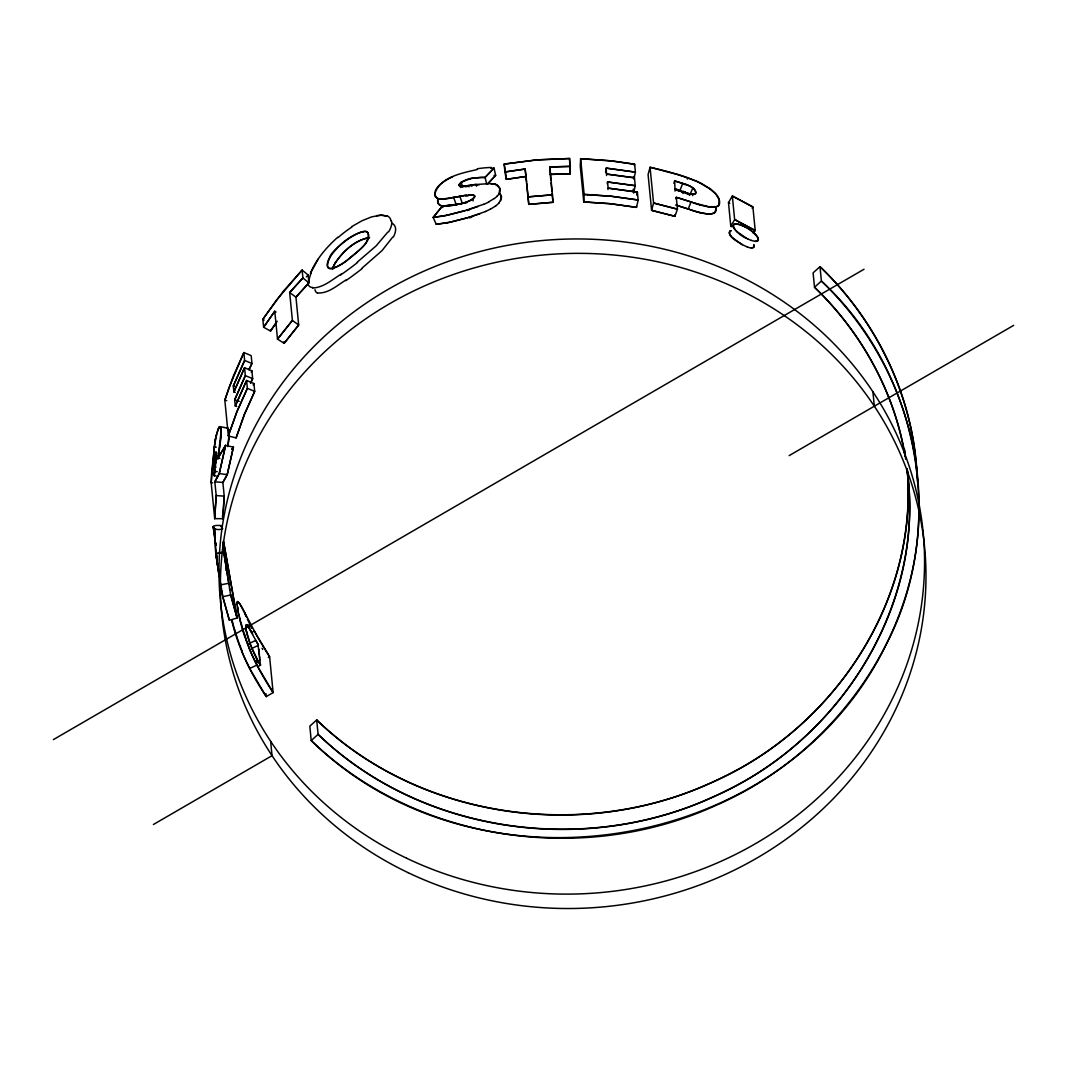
<?xml version="1.0" encoding="UTF-8"?>
<svg xmlns="http://www.w3.org/2000/svg" width="1067" height="1067" viewBox="0 0 1067 1067"><rect width="100%" height="100%" fill="white"/><g stroke="black" fill="none" stroke-linecap="round" stroke-linejoin="round"><path stroke-width="1.5" d="M221.082 429.868A33.384 3.881 -78.8 0 1 221.122 431.108L218.268 456.156M213.613 464.772L215.987 452.088L215.454 465.199M216.254 456.516L215.974 460.33M228.925 435.709L227.818 446.633M437.657 200.169L437.643 201.583A49.429 17.752 -23.2 0 0 437.79 202.503A35.905 12.897 -23.3 0 0 438.07 203.357L439.951 205.277L442.978 206.064A20.273 7.029 -21.1 0 0 444.072 206.171M222.47 528.552L221.202 525.604C206.785 524.11 214.614 532.073 222.67 528.739M216.241 555.667L217.148 561.762L216.041 550.319L216.067 554.44M213.56 465.332L214.254 475.815L216.254 475.975M214.427 474.175L214.254 475.815L214.774 471.094M437.723 199.689L438.07 203.357L439.951 205.277A19.833 7.069 -22.2 0 0 440.804 205.611A18.886 6.695 -21.9 0 0 441.791 205.878A18.579 6.482 -21.3 0 0 443.058 205.998M216.281 452.835A11.59 1.054 -82.5 0 0 216.161 452.261A12.057 1.08 -82.9 0 0 215.987 452.088A11.083 0.987 -83.3 0 0 215.761 452.328L213.387 466.973L216.054 467.173M214.48 473.628L214.934 469.667M215.254 466.879L215.494 464.785M215.361 466.039L214.894 470.04M213.187 526.524L214.92 539.022L213.187 526.524L214.6 528.899L215.787 553.546L220.309 553.146M605.616 172.614L606.189 168.133L635.412 172.12L633.998 178.562M606.59 175.495L606.189 168.133L635.412 172.12L634.638 164.238L607.763 160.49L580.635 158.69L580.248 166.172L583.756 201.943L610.271 203.704L636.532 207.371L638.146 200.009L637.372 192.127L608.15 188.139L607.536 181.977L635.225 185.685L633.638 193.047L633.251 189.112M607.31 183.844L607.536 181.977L635.225 185.685L634.452 177.802L606.763 174.094L634.452 177.802L634.145 179.189M607.963 189.539L608.15 188.139L637.372 192.127L636.732 195.074M214.414 446.006L211.186 482.844L214.694 518.629L222.763 518.695L224.217 496.155L222.87 482.431L227.218 474.655L233.406 447.14L225.59 445.379L217.961 458.116L219.949 458.397M214.827 443.379L211.559 473.841L211.186 482.844L212.706 482.871M214.494 445.419L216.841 433.549L219.162 427.36A27.969 3.241 -80.9 0 1 219.522 426.853M218.375 455.489L217.961 458.116L225.59 445.379L219.255 473.548L214.84 481.831L216.188 495.555L214.694 518.629L216.188 495.555L224.217 496.155L222.763 518.695L222.47 515.721M222.523 549.332L224.017 549.105L226.818 570.058L225.831 570.231M225.59 445.379L219.255 473.548L214.84 481.831L222.87 482.431L227.218 474.655L233.406 447.14L231.819 449.367M223.99 549.225L226.818 570.058L224.017 549.105L224.523 553.039M634.332 165.612L634.638 164.238L614.512 161.25L580.635 158.69L584.142 194.461L583.756 201.943L610.271 203.704L636.532 207.371L636.439 206.384M226.764 400.658L224.83 400.165L228.845 388.028L243.863 352.563L244.636 360.446L251.959 363.5L248.984 369.662L251.959 363.5L251.185 355.618L243.863 352.563L233.366 376.037L224.83 400.165L228.338 435.95L236.1 437.91L244.436 414.329L254.693 391.389L253.919 383.506L246.61 380.452L235.274 406.007L236.701 406.474M236.1 437.91L244.436 414.329L254.693 391.389L247.371 388.335L246.61 380.452L235.274 406.007L234.673 399.845L245.343 375.637L244.57 367.742L251.892 370.769L252.666 378.652L250.572 383.04L252.666 378.652L245.343 375.637L234.673 399.845L239.221 401.325M673.837 183.284L674.677 180.897L676.691 181.483M675.078 191.14L674.677 180.897C681.466 183.911 693.99 184.178 695.764 192.994A12.311 4.108 22.9 0 1 695.404 193.701L691.043 194.154L678.025 190.526M675.811 198.649L676.291 197.315L679.079 198.129M333.424 266.537L332.531 269.311L334.144 264.963A24.968 7.816 -43.6 0 1 335.011 263.309M247.677 626.036A19.193 2.081 66.8 0 0 247.077 625.382A22.18 2.427 67.1 0 0 246.624 625.062A25.795 2.841 67.7 0 0 246.29 625.035L246.237 630.424A30.956 3.454 68.4 0 0 246.49 631.811M682.933 193.527L683.44 192.193L681.48 191.58M687.375 179.083L687.908 177.762L701.246 183.337L709.142 188.192L716.01 194.221A26.488 8.749 26.4 0 1 717.424 195.888A28.396 9.203 26.9 0 1 718.318 197.408A32.864 10.617 27.1 0 1 718.985 198.835M677.398 205.544L688.202 208.999L691.056 201.956L694.857 203.21M692.616 195.648L693.163 194.327M690.056 194.514L692.803 187.925A9.31 3.228 22.1 0 0 690.536 186.552A12.497 4.481 21.8 0 0 688.015 185.405A18.352 6.962 21.5 0 0 685.254 184.298M500.69 200.689L501.49 196.355L499.809 193.234L501.517 197.915L498.836 203.263M497.235 195.941C502.837 191.66 499.383 183.271 492.487 183.871A25.781 10.31 -14.9 0 0 490.727 183.577L475.095 184.538M251.185 372.223L251.892 370.769M499.143 193.354L499.863 188.352L496.528 184.924M253.172 385.04L253.919 383.506M334.144 264.963C341.773 252.145 354.271 240.262 369.355 237.648M329.663 257.787C317.379 286.97 363.714 249.078 366.394 241.902C378.745 214.094 330.223 248.784 329.663 257.787A24.848 7.802 -43.6 0 0 328.676 259.508A25.835 7.976 -43.9 0 0 327.916 261.122C323.088 276.193 343.907 263.909 348.309 259.308C354.297 253.146 374.49 241.649 367.021 231.832A26.195 8.669 -37.4 0 0 365.954 231.632A25.968 8.656 -37.9 0 0 364.754 231.566A25.848 8.709 -38.4 0 0 363.434 231.672M732.069 226.858L730.788 226.231L728.481 202.623L732.335 195.995L752.902 206.945L755.209 230.539L753.329 233.34M730.788 226.231L734.643 219.589L732.335 195.995L752.902 206.945L752.088 208.145M459.717 186.018A5.695 2.094 -19 0 1 459.29 185.671L461.197 182.35A9.35 3.561 -17.6 0 1 462.424 181.577A10.243 3.975 -17.4 0 1 463.798 180.856A12.604 5.095 -17.1 0 1 466.839 179.589A17.619 7.322 -17.1 0 1 470.094 178.682L480.23 177.322A33.931 14.351 -17.3 0 1 482.391 177.309A40.719 17.272 -17.3 0 1 485.072 177.442L491.233 171M392.723 237.087L381.986 250.652L362.14 268.044M387.828 232.072L376.037 245.984L357.338 262.095M318.099 259.161L310.43 273.325C316.192 259.188 326.449 247.357 337.705 237.274M277.207 321.22L270.511 331.077L263.629 327.262L262.855 319.38L265.016 316.112L283.742 290.811L302.134 270.058L308.11 274.993L308.883 282.875L295.946 297.146L298.68 325.035L284.142 343.307L277.513 339.119L274.779 311.231L276.02 312.017M275.846 323.168L270.511 331.077L270.418 330.09M330.797 255.973C338.813 244.943 349.923 234.887 363.46 231.632M232.006 449.127L233.406 447.14M436.776 223.63L436.23 224.323L433.162 217.441L438.87 210.372M463.371 211.119L447.993 215.027L433.162 217.441L441.178 207.572M439.444 209.679L442.325 206.184L460.41 203.797M441.751 206.878L442.325 206.184L442.858 207.491M219.162 427.36L219.509 426.933A30.036 3.428 -80.4 0 1 219.855 426.693L224.083 427.467M245.25 613.658C228.498 579.034 242.569 632.704 245.517 638.586C252.052 657.819 261.989 675.691 273.125 692.603L266.243 696.604C250.758 673.437 238.301 648.056 231.872 620.834M487.432 184.124L488.526 182.95M489.073 182.364L493.447 177.722M487.979 183.551L495.648 175.428L494.048 168.106L490.767 168.173M306.336 276.873L308.11 274.993M473.321 178.029L485.058 177.442L487.299 175.081M494.008 177.149L495.648 175.428L494.061 175.441M487.859 174.495L494.048 168.106L491.794 170.413M445.392 206.238A39.252 12.217 -18.5 0 0 448.94 205.971A35.958 10.91 -18.1 0 0 452.781 205.438C460.144 203.397 470.507 203.25 474.762 196.235L473.081 194.941L468.68 194.914M495.902 205.824L490.42 209.212M341.2 274.099C332.29 279.554 323.514 287.623 312.604 288.023M346.362 279.781C337.492 285.009 328.556 293.732 317.606 292.958M494.234 198.515L488.606 201.943M219.509 426.933L219.855 426.707A31.957 3.641 -80.1 0 1 220.162 426.733L221.122 431.148M351.79 226.577L362.046 220.736L371.489 216.921L380.612 215.174L387.254 216.201L382.746 215.187L376.624 215.641M459.05 184.738A6.255 2.294 -18.5 0 1 459.717 183.577A10.096 3.828 -17.7 0 1 461.117 182.337L470.094 178.722M53.35 739.631L864.03 269.244M268.324 657.579L269.618 656.832L257.881 637.653L244.836 612.871M153.381 824.524L272.032 755.676L270.618 741.272M789.153 455.622L1013.65 325.368M731.175 230.619C724.786 235.127 738.351 242.089 742.352 244.676L733.282 238.434M227.404 428.4L227.738 428.2A32.41 3.681 -80.1 0 1 227.818 428.187M751.301 240.382C767.987 245.53 750.648 228.191 745.326 226.991C723.746 217.215 736.203 235.127 747.727 238.821M251.305 648.763L258.481 645.215L256.467 641.587M258.641 666.115L260.441 665.221L257.974 644.321M730.135 230.859L729.068 232.646L730.628 235.7M477.069 169.546C462.078 173.107 438.924 177.109 434.669 194.661A48.295 17.352 -23.3 0 0 434.803 195.581A35.091 12.604 -23.3 0 0 435.096 196.435C440.858 202.49 450.861 197.048 457.93 196.688M256.854 661.833L258.214 661.193L260.441 665.221L260.321 663.981M249.038 643.588L255.813 640.373L257.801 644.015M452.715 176.695C445.446 180.003 429.321 189.126 437.003 198.342A19.646 6.989 -22.1 0 0 437.897 198.662M252.932 631.731L254.293 631.09L269.618 656.832L273.125 692.603L256.88 665.114L249.611 668.476L266.243 696.604L265.95 693.617M733.963 224.217L732.869 225.991L734.456 229.058M485.565 211.533L468.44 217.455M483.631 204.29L466.119 210.306M480.097 213.693L471.681 216.481M478.056 206.478L469.44 209.305M464.025 210.933L467.226 209.972M466.066 218.148L469.52 217.135M465.012 210.639L447.02 215.227M467.359 217.775L451.688 221.843L436.23 224.323L444.846 223.136M465.745 218.242L449.767 222.243M220.215 581.675L222.776 596.72L229.365 620.26L237.101 618.02L223.67 542.356M221.082 552.413L223.75 552.132L230.659 594.999L222.776 596.72L229.365 620.26M441.285 199.156L454.822 197.288M221.149 553.066L223.83 552.826L223.75 552.132L228.778 583.276L220.856 584.849L220.442 582.875M442.978 206.064L457.743 204.29M455.596 197.142L460.984 196.128M458.116 204.224L462.651 203.384M223.617 550.212L225.11 549.932L223.416 540.836M458.33 196.621L464.572 195.501M461.171 203.65L462.304 203.45L459.89 196.328M461.371 196.061L466.426 195.208M456.809 204.651L444.125 206.131M219.375 571.405L218.642 570.285M463.385 203.25L466.893 202.637M441.978 216.174L433.162 217.441M464.959 195.434L471.854 194.781M469.053 185.445L462.411 186.285M469.987 185.298L470.92 185.151M471.841 185.018L472.774 184.871M476.189 185.098L479.256 184.738M473.708 184.738L474.628 184.604M214.6 528.899L215.787 553.546L216.228 552.933M218.242 552.719L220.242 552.506M464.252 186.125L460.451 186.218A6.069 2.214 -18.4 0 1 459.744 186.005L459.303 185.671A8.869 3.241 -19 0 1 459.077 184.724M690.442 209.746L699.819 212.533A27.475 7.616 22.4 0 0 702.646 213.24A26.195 7.496 22.8 0 0 705.154 213.667A26.435 7.776 23.3 0 0 707.448 213.92L711.329 213.827A26.182 8.243 25.4 0 0 712.943 213.573A26.395 8.403 26 0 0 714.156 213.067A28.195 9.043 26.8 0 0 715.05 212.36L716.037 208.185M214.734 471.427L217.241 471.654M213.867 462.585L215.867 462.758M747.113 246.837C749.074 247.944 755.369 249.251 753.916 245.037M755.249 241.449C766.573 238.621 741.578 223.123 736.377 223.977M750.955 247.851L753.782 247.397L753.782 244.69M214.28 446.9L216.281 447.126M707.354 213.853L699.819 212.533M215.494 452.968L216.988 453.142M216.108 458.837L218.095 459.077M490.66 183.644L493.994 184.151M219.255 473.548L227.218 474.655M223.95 427.44L228.045 428.24M677.532 190.379L675.544 189.806L680.986 191.433M675.584 204.997L676.491 205.264M677.198 181.643L680.199 182.55M675.104 188.926L677.558 189.673M676.665 205.344L689.695 209.492M679.999 198.409L692.59 202.463M459.744 186.005L460.891 187.552M676.091 189.219L689.869 194.954M680.706 182.71L682.707 183.337L679.999 190.433L678.052 189.819M710.369 189.099L696.991 181.27L678.572 174.775A353.11 327.422 -5.6 0 0 669.156 172.027A352.643 326.982 -5.6 0 0 659.646 169.533A351.977 326.355 -5.6 0 0 650.056 167.279L648.082 174.575L651.59 210.359L674.931 216.308L677.452 209.159L676.291 197.315L691.056 201.956M691.909 210.226L688.202 208.999M236.354 386.988L233.313 386.001L244.636 360.446L233.313 386.001L233.9 391.949L235.327 392.416M693.35 202.717L708.288 206.678L716.317 206.718A26.168 8.336 26.1 0 0 717.624 206.264A27.795 8.909 26.8 0 0 718.558 205.571L719.371 200.156L716.01 194.221A26.568 8.976 25.8 0 0 714.53 192.553A28.235 9.83 25.2 0 0 712.676 190.846A31.57 11.404 24.5 0 0 710.569 189.086M728.481 202.623L729.761 203.263M746.447 238.168L737.177 231.819M264.149 320.1L262.855 319.38L276.433 300.107L302.134 270.058L302.908 277.94L308.883 282.875L295.946 297.146L289.664 292.531L302.908 277.94L289.664 292.531L292.398 320.433L277.513 339.119L292.398 320.433L298.68 325.035L284.142 343.307L283.969 341.56M222.283 528.365L221.202 525.604L221.483 527.205M260.441 665.221L260.015 664.474M259.734 663.967L259.041 662.7M258.761 662.194L252.426 649.336A22.607 4.001 66.5 0 1 251.305 646.829A21.42 3.521 66.6 0 1 250.345 644.348L246.237 630.424A34.678 3.801 68.6 0 1 245.984 629.05A39.572 4.281 68.8 0 1 245.823 627.876M256.307 641.28L249.305 628.543L246.29 625.035A29.623 3.254 68.3 0 0 246.077 625.302M252.426 649.336L250.425 644.401M453.662 197.528L456.223 204.597M461.197 182.35L462.825 187.258M225.11 549.932L237.101 618.02L230.539 594.266M237.101 618.02L230.659 594.999M469.013 186.858L468.6 185.511L476.029 184.404L476.536 186.218M718.958 198.822L719.571 201.41A67.528 21.58 27.8 0 1 719.571 202.57A47.615 15.271 27.4 0 1 719.505 203.69A37.105 11.91 27.2 0 1 719.158 204.691A31.25 10.03 27.1 0 1 718.544 205.558L716.317 206.718A26.168 8.229 25.4 0 1 714.81 207.051A27.782 8.603 24.7 0 1 712.916 207.145A28.649 8.629 23.9 0 1 710.769 207.051A27.062 7.962 23.3 0 1 708.408 206.785A27.022 7.709 22.8 0 1 705.821 206.318M473.041 194.954A7.562 2.788 -16.4 0 1 473.908 195.234A7.322 2.708 -16.3 0 1 474.522 195.661A7.336 2.708 -16.1 0 1 474.775 196.235A8.803 3.241 -16.2 0 1 474.668 196.888A8.789 3.228 -16.6 0 1 474.268 197.608A8.483 3.094 -16.8 0 1 473.588 198.355A8.043 2.921 -16.9 0 1 472.628 199.116L473.161 200.916M485.058 177.442L486.779 184.258M505.251 169.973L504.157 164.091L536.741 159.89L569.565 158.503L570.205 173.881L550.265 174.401L549.932 166.919L570.338 166.399L549.932 166.919L552.999 202.29L528.779 204.344L525.137 169.026L504.931 171.974L506.292 179.336L526.044 176.455L525.538 172.28M218.201 567.857L217.561 564.203M905.763 459.303C895.56 393.883 862.243 332.877 814.508 287.25L813.094 272.845L819.976 266.643C875.9 319.9 912.218 394.003 916.913 471.347M217.428 563.389L218.882 571.485L218.695 570.165M215.787 553.546L219.255 576.927L215.721 552.986M222.163 593.012L222.536 595.226M221.803 590.785L221.923 591.531M228.671 429.401A34.878 4.028 -78.9 0 1 228.711 429.588L228.858 430.428A34.117 3.948 -78.9 0 1 228.871 430.708M229.578 588.41L229.818 589.878M221.216 587.077L221.443 588.557M228.778 583.276L228.885 584.009M223.803 552.653L223.083 542.303L223.83 552.826M904.736 449.821L905.189 453.062M904.976 456.129C894.506 391.856 861.149 332.357 814.508 287.25L821.39 281.048L819.976 266.643C875.7 320.18 912.205 394.19 916.74 471.641M906.843 469.107C927.09 607.15 836.808 744.606 710.982 797.863C582.835 856.134 420.131 833.06 318.099 734.363L316.686 719.958L309.817 726.16L311.217 740.565C416.077 841.996 583.289 865.697 714.997 805.812C831.446 755.783 919.14 637.519 918.994 508.839M226.818 570.058L226.097 564.816M217.841 563.936L218.255 566.95M217.775 563.549L218.135 566.204M225.911 563.509L224.857 555.654M216.894 556.934L217.068 558.268M216.628 554.853L217.228 559.401M525.484 171.814L525.137 169.026L504.931 171.974L504.157 164.091L536.741 159.89L569.565 158.503L570.205 173.881L550.265 174.401L550.812 179.976M907.15 469.04C925.369 601.348 844.264 733.669 726 790.754C595.506 857.254 424.426 836.901 318.099 734.363L311.217 740.565C477.389 903.602 785.179 854.6 886.81 643.348C948.07 524.884 918.98 370.916 821.39 281.048C882.049 339.039 919.261 421.518 918.98 505.745M872.913 391.789L874.326 406.207M674.784 214.827L674.931 216.308L651.59 210.359L653.564 203.063L650.056 167.292L678.572 174.775A353.377 327.662 -5.6 0 1 687.908 177.749M633.505 176.522L633.705 178.496M551.092 182.764L551.906 191.126M552.146 193.567L552.999 202.29L528.779 204.344L526.725 183.431M526.591 182.044L526.044 176.455L506.292 179.336L505.651 172.761M258.841 648.976L258.961 650.216M259.094 651.47L259.214 652.724M259.334 653.978L259.454 655.218M259.574 656.472L259.708 657.725M259.828 658.979L259.948 660.22M917.087 474.415L917.54 482.097M907.257 469.333C919.087 602.988 830.873 731.842 709.568 783.445C581.422 841.716 418.717 818.642 316.686 719.958C423.012 822.484 594.092 842.837 724.586 776.336C838.182 721.172 918.22 597.16 907.163 469.333M216.268 452.915L216.321 453.902M747.06 246.784A13.764 3.681 31.6 0 1 742.352 244.623M737.257 231.819A16.432 4.815 31.1 0 1 735.763 230.432A15.031 4.548 30.6 0 1 734.509 229.072M733.989 224.23A15.018 4.721 30.5 0 1 735.07 224.003A16.405 5.228 31.1 0 1 736.443 224.03M751.328 240.422A14.311 3.895 31.8 0 1 747.74 238.861M730.161 230.872A15.085 4.748 30.5 0 1 730.922 230.672M730.682 235.727A15.098 4.575 30.6 0 0 731.882 237.061A16.325 4.788 31.1 0 0 733.376 238.448M391.322 220.629A50.402 17.219 -31.4 0 1 388.708 231.766M391.962 223.203A52.43 17.899 -31.6 0 1 395.47 227.978A51.496 17.592 -31.4 0 1 393.47 236.807M357.512 262.495A60.419 9.643 -38.5 0 1 340.693 274.939M313.004 287.516A50.416 14.138 -47.7 0 1 307.87 282.782M308.87 281.821A51.256 14.351 -49.4 0 1 311.204 272.752M337.972 237.648A60.539 27.862 -42.9 0 1 351.83 227.084M387.521 216.001A51.256 17.525 -33 0 1 390.962 220.842M317.473 293.118A51.496 14.364 -49.6 0 1 314.965 289.664M362.327 268.417A57.751 9.43 -38.7 0 1 345.841 280.674M329.543 257.841A23.514 7.576 -43.1 0 1 330.663 256.027M369.635 237.674A26.061 8.683 -37.9 0 0 369.329 237.674A25.781 8.669 -38.4 0 0 368.048 237.768C354.764 240.755 343.934 250.732 336.158 261.508A23.461 7.536 -43.2 0 0 334.931 263.349M333.331 266.59A26.115 8.069 -43.9 0 1 334.051 265.029M705.847 206.331A28.502 7.869 22.4 0 1 703.046 205.704A31.703 8.309 21.9 0 1 700.165 204.971M700.259 205.077A37.012 9.096 21.5 0 1 697.244 204.184A45.027 9.976 21 0 1 694.99 203.477M697.191 212.053A35.411 8.789 21.5 0 1 694.257 211.186A43.04 9.643 21.1 0 1 692.03 210.466M699.952 212.68A30.41 8.016 22 0 1 697.084 211.92M707.488 213.947A28.209 8.536 23.9 0 0 709.582 214.014A27.569 8.536 24.7 0 0 711.409 213.88L715.037 212.346A31.837 10.217 27.1 0 0 715.65 211.479A37.919 12.177 27.2 0 0 715.97 210.479A48.709 15.618 27.4 0 0 716.064 209.372A69.088 22.074 27.8 0 0 715.984 208.465M685.414 192.047A28.822 6.829 19.7 0 1 683.267 191.38M693.123 194.287A9.523 3.041 21.4 0 1 690.989 194.087M693.137 194.314A8.109 2.667 22.1 0 0 694.537 194.154A9.136 3.041 22.5 0 0 695.391 193.687L695.764 192.994A22.047 7.362 23 0 0 695.817 192.153M685.761 192.82A20.713 5.882 20.3 0 0 688.548 193.567A13.991 4.175 20.7 0 0 690.896 193.994M692.763 187.939A8.829 3.001 22.5 0 1 694.164 189.099A9.963 3.334 22.9 0 1 695.097 190.206A13.444 4.495 23 0 1 695.617 191.233A24.021 8.002 23.4 0 1 695.751 192.127M682.72 183.817A27.502 10.883 21.6 0 1 685.187 184.658M680.026 190.926A26.262 10.337 21.5 0 1 682.413 191.74M682.493 191.353A17.565 6.669 21.5 0 1 685.214 192.433A12.044 4.308 21.8 0 1 687.601 193.62M687.655 193.594A9.11 3.161 22.1 0 1 689.575 194.781M445.379 206.238A39.932 12.737 -19 0 1 442.165 206.291M472.588 199.116A8.203 2.908 -17.4 0 1 471.014 200.062A10.857 3.668 -17.8 0 1 469.107 200.903A13.991 4.588 -17.9 0 1 467.146 201.703A17.979 5.668 -18 0 1 465.092 202.383A23.301 7.042 -18 0 1 460.944 203.61A27.048 8.016 -17.9 0 1 456.863 204.571M471.707 194.901A9.243 3.414 -16.5 0 1 472.948 195.021M441.338 199.116A19.673 6.762 -20.9 0 1 440.071 199.049A19.206 6.695 -21.3 0 1 438.937 198.902A18.819 6.655 -21.8 0 1 437.883 198.675M477.256 168.773A70.569 37.345 -18.9 0 1 491.167 167.466M470.094 178.629A21.34 9.083 -17.3 0 1 473.348 177.922M471.04 186.191A16.832 6.989 -17.1 0 1 472.254 185.871M462.131 186.565A8.136 3.068 -19.6 0 1 460.104 186.445M467.973 186.325A39.679 11.684 -15.4 0 1 465.399 186.698M465.852 186.258A26.528 8.563 -16.3 0 1 463.892 186.485M494.061 184.111A24.194 9.39 -14 0 1 495.408 184.471M495.381 184.484A21.487 8.203 -13.4 0 1 496.582 184.911M497.355 195.941A28.982 10.443 -13.6 0 1 494.381 198.529M488.793 201.983A30.329 9.71 -16 0 1 483.778 204.357M469.547 209.866A69.408 13.017 -17.2 0 1 467.239 210.559M446.9 215.361A54.23 13.578 -18.1 0 1 444.339 215.854A62.806 15.165 -17.8 0 1 441.725 216.374M447.086 222.87A60.712 14.778 -17.8 0 1 444.646 223.296M449.567 222.456A52.296 13.311 -18.1 0 1 447.046 222.923M471.827 217.148A66.301 12.697 -17.2 0 1 469.547 217.841M490.246 209.185A29.503 9.283 -16.2 0 1 485.418 211.479M498.716 203.263A29.089 10.377 -14 0 1 495.755 205.811M214.72 443.085A44.841 9.083 -86.3 0 1 214.92 441.925M214.827 441.538A39.626 7.629 -85.9 0 1 215.281 439.07M215.374 439.431A34.184 5.935 -85.3 0 1 215.854 437.11A30.383 4.882 -84.8 0 1 216.348 435.056M216.361 435.136A27.729 4.135 -84.2 0 1 216.841 433.242A26.061 3.654 -83.7 0 1 217.321 431.602A25.355 3.374 -83.2 0 1 217.801 430.134M217.815 429.988A25.928 3.308 -82.7 0 1 218.322 428.721M218.308 428.827A26.422 3.228 -82 0 1 218.788 427.84A25.928 3.068 -81.5 0 1 219.175 427.173M220.162 426.733A33.437 3.801 -79.7 0 1 220.429 427.013A34.237 3.921 -79.2 0 1 220.642 427.494M220.669 427.374A34.131 3.948 -78.9 0 1 220.856 428A33.584 3.881 -78.9 0 1 220.989 428.881M220.976 428.894A33.33 3.855 -78.9 0 1 221.069 429.948M221.162 430.948A31.597 3.641 -78.9 0 1 221.162 432.348M221.149 432.415A29.823 3.321 -79.2 0 1 221.096 434.016A27.929 3.014 -79.5 0 1 221.002 435.776M220.976 435.87A26.115 2.708 -79.7 0 1 220.802 437.857M220.976 437.283A24.061 2.414 -79.9 0 1 220.722 439.791M220.576 440.218A21.94 1.934 -80.4 0 1 220.255 442.898M220.349 442.645A20.646 1.694 -80.6 0 1 220.042 444.926M220.149 444.592A23.794 1.667 -80.9 0 1 219.815 447.06M219.682 447.26A26.048 1.294 -81.1 0 1 219.282 450.007A28.035 1.134 -81.2 0 1 218.842 452.808A28.716 0.907 -81.2 0 1 218.402 455.676M228.298 443.912A20.34 1.707 -80.6 0 1 228.005 446.179M228.538 441.431A21.82 1.974 -80.3 0 1 228.231 444.112M228.831 438.87A24.141 2.414 -80 0 1 228.591 441.311M228.845 437.39A26.368 2.734 -79.8 0 1 228.685 439.364M228.978 435.523A28.342 3.054 -79.5 0 1 228.871 437.297M228.725 429.561A34.357 3.975 -78.9 0 1 228.858 430.401M227.738 428.2A30.316 3.454 -80.4 0 0 227.404 428.374A28.062 3.254 -81 0 0 227.284 428.387M215.574 463.518A15.538 0.694 -83.8 0 0 215.747 462.011A12.444 0.72 -83.7 0 0 215.934 460.424M216.241 456.569A12.164 1.014 -83.2 0 0 216.294 455.342A12.857 1.107 -83 0 0 216.308 453.995M251.692 628.41A83.613 8.829 59.7 0 1 249.438 624.075M249.665 668.275A56.658 15.672 68.6 0 1 247.571 664.141M256.934 664.901A54.137 14.778 68.5 0 1 254.893 660.86A52.403 13.818 68.4 0 1 252.892 656.712A51.269 12.951 68.2 0 1 251.025 652.377M232.539 622.288A40.613 3.734 71.8 0 1 232.233 621.047M233.3 625.449A39.612 4.135 71.1 0 1 232.379 621.874M234.513 629.517A41.226 4.908 70.4 0 1 233.406 625.555M234.66 629.637A43.56 5.975 69.8 0 0 235.914 633.758A45.428 7.202 69.2 0 0 237.167 637.626M237.074 637.492A48.735 8.949 68.7 0 0 238.475 641.6A50.642 10.43 68.4 0 0 240.088 646.215M242.022 650.843A51.87 11.59 68.3 0 1 240.208 646.202M241.716 650.99A52.817 13.031 68.3 0 0 243.583 655.485A53.483 13.671 68.3 0 0 245.557 659.846A54.79 14.551 68.4 0 0 247.584 664.087M250.985 652.404A50.789 12.377 68.2 0 1 249.158 648.002M249.331 647.936A50.096 11.23 68.2 0 1 247.544 643.321A49.175 10.11 68.4 0 1 245.85 638.72M246.077 638.84A47.602 8.629 68.7 0 1 244.703 634.838M244.65 634.852A44.667 7.069 69.2 0 1 243.396 630.93M243.316 630.904A43.147 6.002 69.7 0 1 242.089 626.782M242.249 627.129A41.16 4.842 70.5 0 1 241.169 623.261M240.835 622.741A39.866 4.188 71 0 1 239.928 619.193M240.195 619.834A41.133 3.788 71.8 0 1 239.435 616.606M238.875 615.299A44.881 3.921 72.1 0 1 238.274 612.351A51.709 4.428 72.3 0 1 237.834 609.804M237.901 609.977A60.872 5.055 72.6 0 1 237.568 607.75M237.781 608.35A72.756 5.762 73.1 0 1 237.541 606.363M236.967 604.696A67.208 5.482 72.7 0 1 236.927 603.268M237.061 603.669A58.138 4.855 72.3 0 1 237.101 602.508A51.323 4.348 71.8 0 1 237.301 601.761M237.314 601.828A46.548 3.961 71.6 0 1 237.648 601.508M237.674 601.575A43.053 3.641 70.6 0 1 238.248 601.975A41.026 3.348 69.5 0 1 239.008 602.908M239.035 602.935A40.893 3.121 68.4 0 1 239.968 604.362M240.035 604.482A42.667 2.948 67.3 0 1 241.142 606.389M241.249 606.576A41.933 2.454 66.2 0 1 242.516 608.897M242.796 609.457A42.44 1.974 65.3 0 1 244.183 612.098M244.783 613.312A44.547 1.4 64.3 0 1 246.264 616.192M246.597 617.193A58.752 1.707 61.8 0 1 244.53 613.098M249.545 623.435A68.261 4.161 60.8 0 1 247.371 619.193M257.761 662.74A63.94 20.553 68.8 0 1 256.493 660.393M262.695 649.483A67.301 1.787 61.2 0 1 262.055 648.309M247.864 624.662A45.121 1.027 62.4 0 1 249.358 627.383M251.412 631.704A33.984 1.721 63.2 0 1 252.652 633.971M250.945 631.13A27.715 1.814 63.8 0 1 252.065 633.171M250.051 629.65A23.461 1.841 64.4 0 1 251.078 631.451M249.078 627.943A20.793 1.894 65.1 0 1 250.025 629.517M248.198 626.529A19.713 1.974 65.8 0 1 249.038 627.809M247.624 625.902A17.926 1.881 66.3 0 1 248.344 626.889M246.037 625.209A33.264 3.654 68.3 0 0 245.877 625.622A36.718 4.001 68.6 0 0 245.85 626.369A40.159 4.361 68.7 0 0 245.837 627.143A43.32 4.655 68.9 0 0 245.93 628.13M246.864 633.438A28.302 3.214 68.3 0 1 246.477 631.784M246.797 633.305A26.582 3.161 67.9 0 0 247.051 634.291A23.847 2.961 67.7 0 0 247.637 636.439M247.704 636.559A23.087 2.961 67.5 0 0 248.064 637.733A21.087 2.828 67.3 0 0 248.704 639.733A22.941 3.308 66.9 0 0 249.451 641.881A21.407 3.308 66.7 0 0 250.318 644.308M252.319 649.363A24.994 4.815 66.5 0 0 253.453 651.924A28.889 5.989 66.6 0 0 254.613 654.404M255.747 656.952A33.731 7.736 66.9 0 1 254.546 654.524M256.867 659.499A43.507 11.35 67.4 0 1 255.653 657.139M465.959 196.141A30.836 12.591 -18.7 0 1 468.106 195.835M229.298 432.895L228.338 435.95L236.874 411.809L247.371 388.335L236.874 411.809L229.298 432.895M234.5 390.415L233.9 391.949L244.57 367.742L234.5 390.415M264.296 326.249L263.629 327.262L274.779 311.231L264.296 326.249M529.419 196.741L527.872 196.915L552.666 194.808L529.419 196.741M587.544 194.581L584.142 194.461L611.271 196.261L638.146 200.009L611.271 196.261L587.544 194.581M655.071 203.397L653.564 203.063L677.452 209.159L655.071 203.397M735.95 220.242L734.643 219.589L755.209 230.539L735.95 220.242M215.987 545.224L215.441 542.129L215.987 545.224M408.061 872.646A353.03 327.329 -5.6 0 0 925.743 564.176A353.03 327.329 -5.6 0 0 385.747 306.002A353.03 327.329 -5.6 0 0 408.061 872.646M406.647 858.241A353.03 327.329 -5.6 0 0 924.329 549.758A353.03 327.329 -5.6 0 0 384.333 291.598A353.03 327.329 -5.6 0 0 406.647 858.241"/></g></svg>
